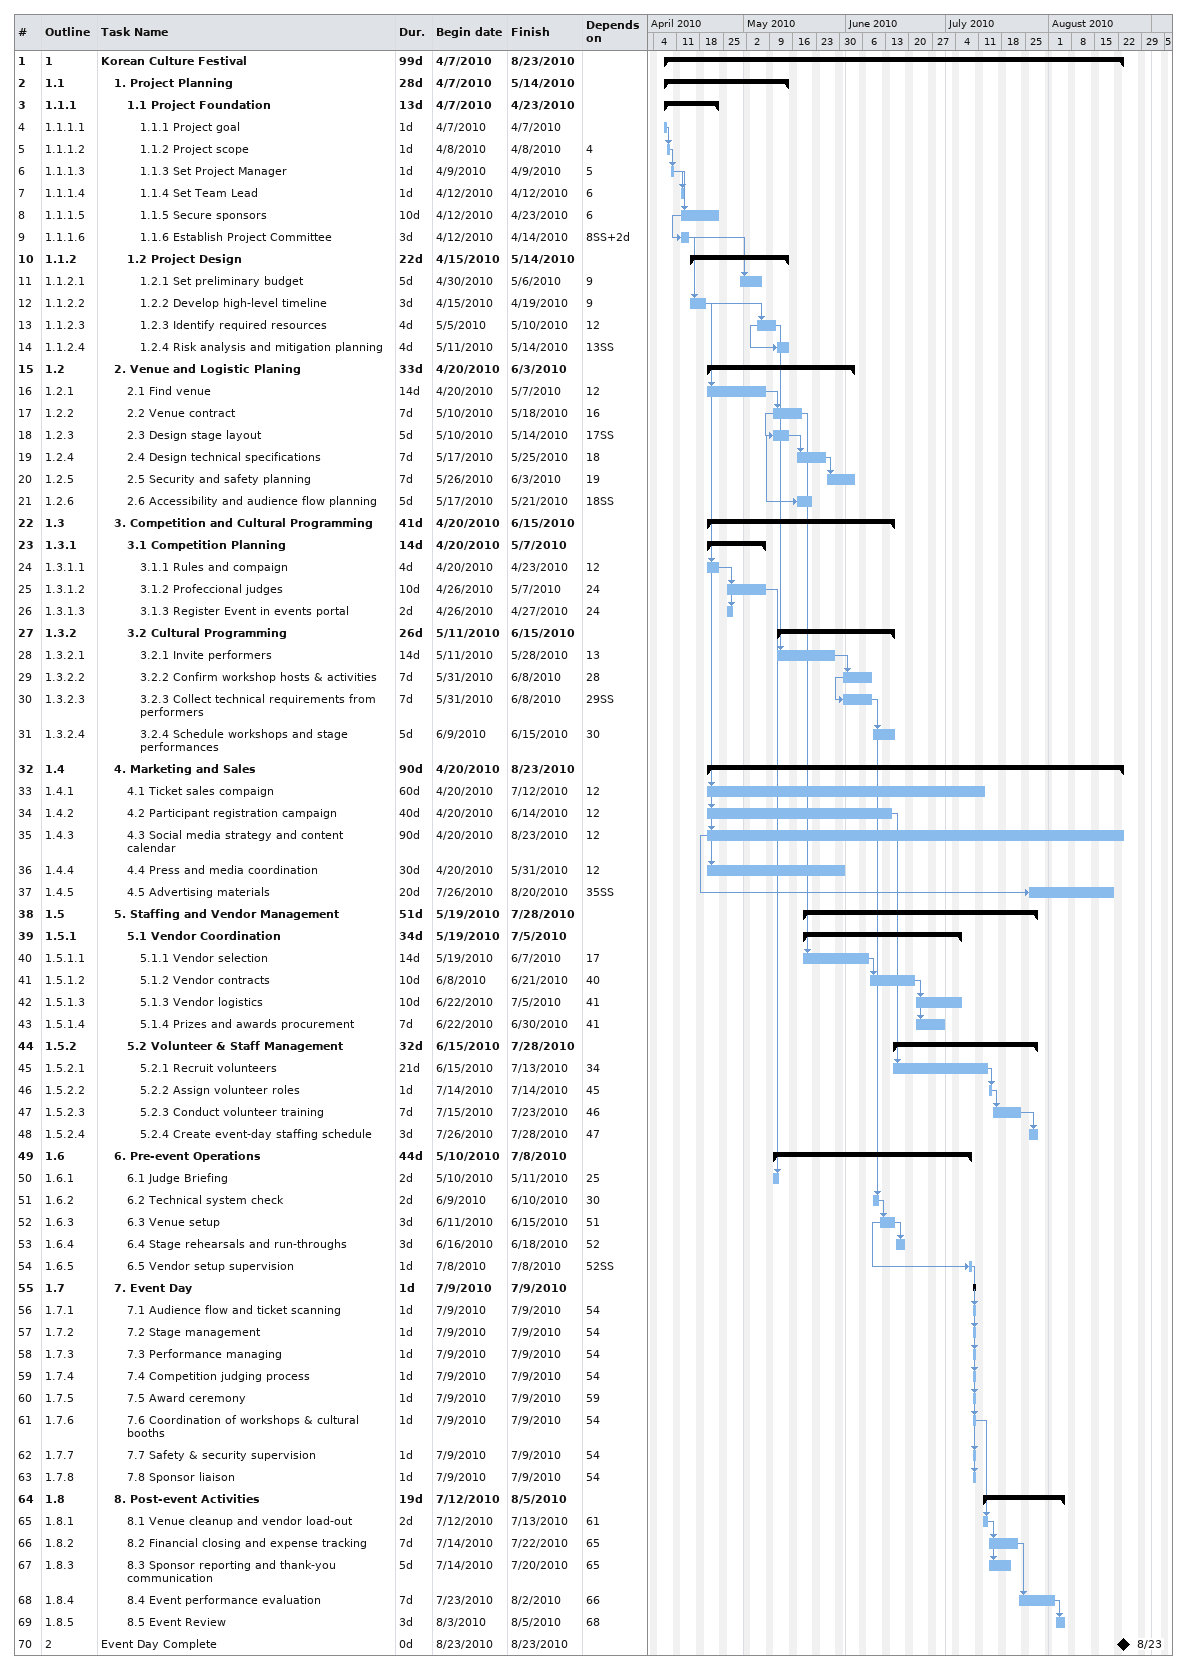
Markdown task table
| ID | WBS | Task | Duration | Start | Finish | Predecessors |
|---|---|---|---|---|---|---|
| 1 | 1 | **Korean Culture Festival** | 99d | 2010-04-07 | 2010-08-23 |  |
| 2 | 1.1 | **1. Project Planning** | 28d | 2010-04-07 | 2010-05-14 |  |
| 3 | 1.1.1 | **1.1 Project Foundation** | 13d | 2010-04-07 | 2010-04-23 |  |
| 4 | 1.1.1.1 | 1.1.1 Project goal | 1d | 2010-04-07 | 2010-04-07 |  |
| 5 | 1.1.1.2 | 1.1.2 Project scope | 1d | 2010-04-08 | 2010-04-08 | 4 |
| 6 | 1.1.1.3 | 1.1.3 Set Project Manager | 1d | 2010-04-09 | 2010-04-09 | 5 |
| 7 | 1.1.1.4 | 1.1.4 Set Team Lead | 1d | 2010-04-12 | 2010-04-12 | 6 |
| 8 | 1.1.1.5 | 1.1.5 Secure sponsors | 10d | 2010-04-12 | 2010-04-23 | 6 |
| 9 | 1.1.1.6 | 1.1.6 Establish Project Committee | 3d | 2010-04-12 | 2010-04-14 | 8SS+2d |
| 10 | 1.1.2 | **1.2 Project Design** | 22d | 2010-04-15 | 2010-05-14 |  |
| 11 | 1.1.2.1 | 1.2.1 Set preliminary budget | 5d | 2010-04-30 | 2010-05-06 | 9 |
| 12 | 1.1.2.2 | 1.2.2 Develop high-level timeline | 3d | 2010-04-15 | 2010-04-19 | 9 |
| 13 | 1.1.2.3 | 1.2.3 Identify required resources | 4d | 2010-05-05 | 2010-05-10 | 12 |
| 14 | 1.1.2.4 | 1.2.4 Risk analysis and mitigation planning | 4d | 2010-05-11 | 2010-05-14 | 13SS |
| 15 | 1.2 | **2. Venue and Logistic Planing** | 33d | 2010-04-20 | 2010-06-03 |  |
| 16 | 1.2.1 | 2.1 Find venue | 14d | 2010-04-20 | 2010-05-07 | 12 |
| 17 | 1.2.2 | 2.2 Venue contract | 7d | 2010-05-10 | 2010-05-18 | 16 |
| 18 | 1.2.3 | 2.3 Design stage layout | 5d | 2010-05-10 | 2010-05-14 | 17SS |
| 19 | 1.2.4 | 2.4 Design technical specifications | 7d | 2010-05-17 | 2010-05-25 | 18 |
| 20 | 1.2.5 | 2.5 Security and safety planning | 7d | 2010-05-26 | 2010-06-03 | 19 |
| 21 | 1.2.6 | 2.6 Accessibility and audience flow planning | 5d | 2010-05-17 | 2010-05-21 | 18SS |
| 22 | 1.3 | **3. Competition and Cultural Programming** | 41d | 2010-04-20 | 2010-06-15 |  |
| 23 | 1.3.1 | **3.1 Competition Planning** | 14d | 2010-04-20 | 2010-05-07 |  |
| 24 | 1.3.1.1 | 3.1.1 Rules and compaign | 4d | 2010-04-20 | 2010-04-23 | 12 |
| 25 | 1.3.1.2 | 3.1.2 Profeccional judges | 10d | 2010-04-26 | 2010-05-07 | 24 |
| 26 | 1.3.1.3 | 3.1.3 Register Event in events portal | 2d | 2010-04-26 | 2010-04-27 | 24 |
| 27 | 1.3.2 | **3.2 Cultural Programming** | 26d | 2010-05-11 | 2010-06-15 |  |
| 28 | 1.3.2.1 | 3.2.1 Invite performers | 14d | 2010-05-11 | 2010-05-28 | 13 |
| 29 | 1.3.2.2 | 3.2.2 Confirm workshop hosts & activities | 7d | 2010-05-31 | 2010-06-08 | 28 |
| 30 | 1.3.2.3 | 3.2.3 Collect technical requirements from performers | 7d | 2010-05-31 | 2010-06-08 | 29SS |
| 31 | 1.3.2.4 | 3.2.4 Schedule workshops and stage performances | 5d | 2010-06-09 | 2010-06-15 | 30 |
| 32 | 1.4 | **4. Marketing and Sales** | 90d | 2010-04-20 | 2010-08-23 |  |
| 33 | 1.4.1 | 4.1 Ticket sales compaign | 60d | 2010-04-20 | 2010-07-12 | 12 |
| 34 | 1.4.2 | 4.2 Participant registration campaign | 40d | 2010-04-20 | 2010-06-14 | 12 |
| 35 | 1.4.3 | 4.3 Social media strategy and content calendar | 90d | 2010-04-20 | 2010-08-23 | 12 |
| 36 | 1.4.4 | 4.4 Press and media coordination | 30d | 2010-04-20 | 2010-05-31 | 12 |
| 37 | 1.4.5 | 4.5 Advertising materials | 20d | 2010-07-26 | 2010-08-20 | 35SS |
| 38 | 1.5 | **5. Staffing and Vendor Management** | 51d | 2010-05-19 | 2010-07-28 |  |
| 39 | 1.5.1 | **5.1 Vendor Coordination** | 34d | 2010-05-19 | 2010-07-05 |  |
| 40 | 1.5.1.1 | 5.1.1 Vendor selection | 14d | 2010-05-19 | 2010-06-07 | 17 |
| 41 | 1.5.1.2 | 5.1.2 Vendor contracts | 10d | 2010-06-08 | 2010-06-21 | 40 |
| 42 | 1.5.1.3 | 5.1.3 Vendor logistics | 10d | 2010-06-22 | 2010-07-05 | 41 |
| 43 | 1.5.1.4 | 5.1.4 Prizes and awards procurement | 7d | 2010-06-22 | 2010-06-30 | 41 |
| 44 | 1.5.2 | **5.2 Volunteer & Staff Management** | 32d | 2010-06-15 | 2010-07-28 |  |
| 45 | 1.5.2.1 | 5.2.1 Recruit volunteers | 21d | 2010-06-15 | 2010-07-13 | 34 |
| 46 | 1.5.2.2 | 5.2.2 Assign volunteer roles | 1d | 2010-07-14 | 2010-07-14 | 45 |
| 47 | 1.5.2.3 | 5.2.3 Conduct volunteer training | 7d | 2010-07-15 | 2010-07-23 | 46 |
| 48 | 1.5.2.4 | 5.2.4 Create event-day staffing schedule | 3d | 2010-07-26 | 2010-07-28 | 47 |
| 49 | 1.6 | **6. Pre-event Operations** | 44d | 2010-05-10 | 2010-07-08 |  |
| 50 | 1.6.1 | 6.1 Judge Briefing | 2d | 2010-05-10 | 2010-05-11 | 25 |
| 51 | 1.6.2 | 6.2 Technical system check | 2d | 2010-06-09 | 2010-06-10 | 30 |
| 52 | 1.6.3 | 6.3 Venue setup | 3d | 2010-06-11 | 2010-06-15 | 51 |
| 53 | 1.6.4 | 6.4 Stage rehearsals and run-throughs | 3d | 2010-06-16 | 2010-06-18 | 52 |
| 54 | 1.6.5 | 6.5 Vendor setup supervision | 1d | 2010-07-08 | 2010-07-08 | 52SS |
| 55 | 1.7 | **7. Event Day** | 1d | 2010-07-09 | 2010-07-09 |  |
| 56 | 1.7.1 | 7.1 Audience flow and ticket scanning | 1d | 2010-07-09 | 2010-07-09 | 54 |
| 57 | 1.7.2 | 7.2 Stage management | 1d | 2010-07-09 | 2010-07-09 | 54 |
| 58 | 1.7.3 | 7.3 Performance managing | 1d | 2010-07-09 | 2010-07-09 | 54 |
| 59 | 1.7.4 | 7.4 Competition judging process | 1d | 2010-07-09 | 2010-07-09 | 54 |
| 60 | 1.7.5 | 7.5 Award ceremony | 1d | 2010-07-09 | 2010-07-09 | 59 |
| 61 | 1.7.6 | 7.6 Coordination of workshops & cultural booths | 1d | 2010-07-09 | 2010-07-09 | 54 |
| 62 | 1.7.7 | 7.7 Safety & security supervision | 1d | 2010-07-09 | 2010-07-09 | 54 |
| 63 | 1.7.8 | 7.8 Sponsor liaison | 1d | 2010-07-09 | 2010-07-09 | 54 |
| 64 | 1.8 | **8. Post-event Activities** | 19d | 2010-07-12 | 2010-08-05 |  |
| 65 | 1.8.1 | 8.1 Venue cleanup and vendor load-out | 2d | 2010-07-12 | 2010-07-13 | 61 |
| 66 | 1.8.2 | 8.2 Financial closing and expense tracking | 7d | 2010-07-14 | 2010-07-22 | 65 |
| 67 | 1.8.3 | 8.3 Sponsor reporting and thank-you communication | 5d | 2010-07-14 | 2010-07-20 | 65 |
| 68 | 1.8.4 | 8.4 Event performance evaluation | 7d | 2010-07-23 | 2010-08-02 | 66 |
| 69 | 1.8.5 | 8.5 Event Review | 3d | 2010-08-03 | 2010-08-05 | 68 |
| 70 | 2 | Event Day Complete | 0d | 2010-08-23 | 2010-08-23 |  |
